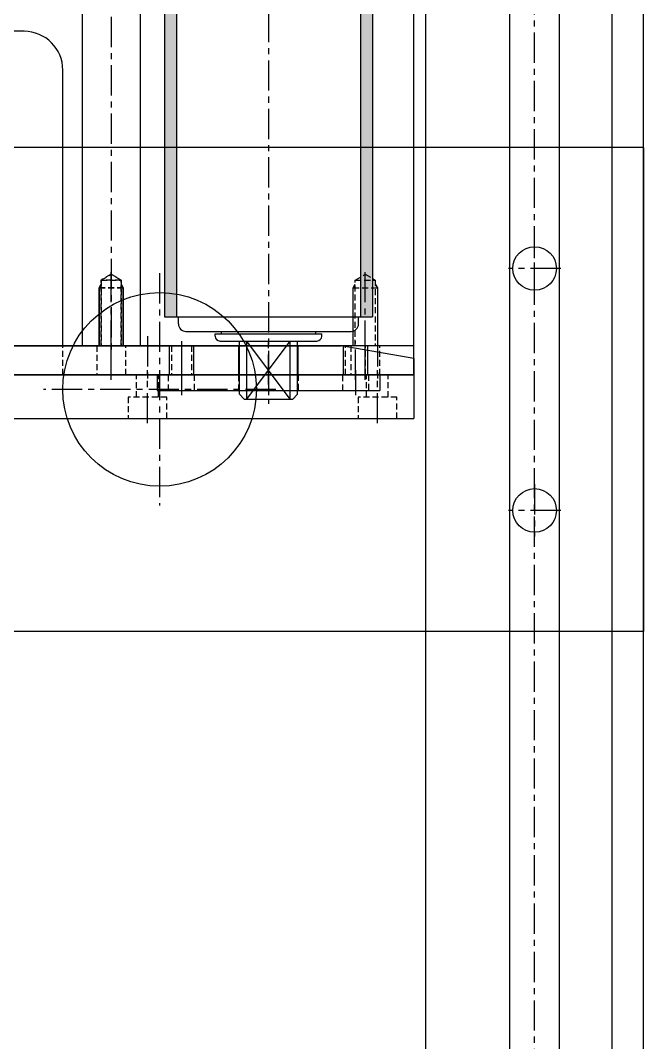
# Model space of a CAD drawing. Header units: inches. Extents: x 0 to 77285, y -118 to 40065.
# Drawn here: x 13223.9 to 13352.7, y 16368.1 to 16579.3 of the extents above; entities that cross this region are included whole.
import ezdxf

# ---------------------------------------------------------------- set-up
doc = ezdxf.new("R2010")
doc.units = ezdxf.units.IN
doc.header["$LTSCALE"] = 5
doc.header["$MEASUREMENT"] = 0
doc.linetypes.add('CENTER', pattern=[2, 1.25, -0.25, 0.25, -0.25])
doc.linetypes.add('HIDDEN', pattern=[0.375, 0.25, -0.125])
for name, color, linetype in [('11', 1, 'CENTER'), ('22', 2, 'HIDDEN'), ('77', 40, 'HIDDEN'), ('A', 8, 'Continuous'), ('B', 123, 'Continuous'), ('G', 231, 'Continuous'), ('T', 3, 'Continuous'), ('Y', 60, 'Continuous')]:
    doc.layers.add(name, color=color, linetype=linetype)

# ---------------------------------------------------------------- blocks, each defined once
blk = doc.blocks.new('A$C8e4350b7')
for p, q in [((7340, 190), (180, 190)), ((7340, 145), (180, 145))]:
    blk.add_line(p, q)
at = {"layer": '11'}
blk.add_line((7340, 167.5), (180, 167.5), dxfattribs=at)
at = {"layer": 'B'}
for p, q in [((7340, 172.65), (180, 172.65)), ((7340, 162.35), (180, 162.35))]:
    blk.add_line(p, q, dxfattribs=at)
at = {"layer": 'G'}
blk.add_line((7340, 183.5), (180, 183.5), dxfattribs=at)
blk = doc.blocks.new('A$C2e1bd1ee')
h = blk.add_hatch(color=256)
h.dxf.hatch_style = 1
h.paths.add_polyline_path([(355, 21.5), (0, 21.5), (0, 19), (355, 19)])
h.paths.add_polyline_path([(355, -19), (0, -19), (0, -21.5), (355, -21.5)])
for p, q in [((0, 21.5), (355, 21.5)), ((355, -21.5), (355, 21.5)), ((0, 19), (355, 19)), ((356.46, 18.6), (355, 18.6)), ((358, -17.06), (358, 17.06)), ((358.5, -11), (358.5, 11)), ((359, 11), (358.5, 11)), ((358, 9.75), (358.5, 9.75)), ((360, -10), (360, 10)), ((371, 6), (360, 6)), ((372, 4.47), (360, 4.47)), ((372, 4.47), (360, -4.47)), ((372, -4.47), (360, 4.47)), ((372, 5), (371, 6)), ((372, -5), (372, 5)), ((372, -4.47), (360, -4.47)), ((371, -6), (360, -6)), ((372, -5), (371, -6)), ((358, -9.75), (358.5, -9.75)), ((359, -11), (358.5, -11)), ((0, -19), (355, -19)), ((356.46, -18.6), (355, -18.6)), ((0, -21.5), (355, -21.5))]:
    blk.add_line(p, q)
for centre, radius, start, end in [((356.46, 17.06), 1.54, 0, 90), ((359, 10), 1, 0, 90), ((359, -10), 1, 270, 0), ((356.46, -17.06), 1.54, 270, 0)]:
    blk.add_arc(centre, radius, start, end)
at = {"layer": '11'}
blk.add_line((-18, 0), (373, 0), dxfattribs=at)
blk = doc.blocks.new('A$Cd50d4a04')
for p, q in [((-30, -6), (-30, 0)), ((-30, 0), (80, 0)), ((-6.1, -6), (-6.1, 0)), ((6.1, -6), (6.1, 0)), ((80, -6), (80, 0)), ((-30, -6), (80, -6))]:
    blk.add_line(p, q)
at = {"layer": '11'}
for p, q in [((-22.5, 2), (-22.5, -8)), ((-20, -7), (-20, 1)), ((-20, -7), (-20, 1)), ((-18, -7), (-18, 1)), ((0, -8), (0, 2)), ((18, 1), (18, -7)), ((25, 2), (25, -8)), ((32.5, -7), (32.5, 1)), ((32.5, -7), (32.5, 1)), ((72.5, 2), (72.5, -8))]:
    blk.add_line(p, q, dxfattribs=at)
at = {"layer": '22'}
for p, q in [((-20.07, -6), (-20.07, 0)), ((-15.93, -6), (-15.93, 0)), ((15.93, 0), (15.93, -6)), ((20.07, 0), (20.07, -6)), ((42.5, -6), (42.5, 0))]:
    blk.add_line(p, q, dxfattribs=at)
at = {"layer": '77'}
for p, q in [((-23, -6), (-23, 0)), ((-17, 0), (-17, -6)), ((29.5, -6), (29.5, 0)), ((35.5, 0), (35.5, -6))]:
    blk.add_line(p, q, dxfattribs=at)
at = {"layer": 'T'}
for p, q in [((-20.5, -6), (-20.5, 0)), ((-15.5, -6), (-15.5, 0)), ((15.5, 0), (15.5, -6)), ((20.5, 0), (20.5, -6))]:
    blk.add_line(p, q, dxfattribs=at)
blk = doc.blocks.new('A$Cb2619749')
for p, q in [((-7.5, 3.36), (7.5, 6)), ((87.5, 6, 0), (7.5, 6)), ((102.5, 3.36, 0), (87.5, 6, 0)), ((-7.5, 3.36), (-7.5, -9)), ((102.5, 3.36, 0), (102.5, -9, 0)), ((102.5, 0, 0), (-7.5, 0)), ((102.5, -9, 0), (-7.5, -9))]:
    blk.add_line(p, q)
at = {"layer": '11'}
for p, q in [((0, -10), (0, 1)), ((47.5, -10, 0), (47.5, 1, 0)), ((95, -10, 0), (95, 1, 0))]:
    blk.add_line(p, q, dxfattribs=at)
at = {"layer": '22'}
for p, q in [((-2.25, -4.6), (-2.25, 0)), ((2.25, -4.6), (2.25, 0)), ((45.25, -4.6, 0), (45.25, 0, 0)), ((49.75, -4.6, 0), (49.75, 0, 0)), ((92.75, -4.6, 0), (92.75, 0, 0)), ((97.25, -4.6, 0), (97.25, 0, 0)), ((-4, -9), (-4, -4.6)), ((-4, -4.6), (4, -4.6)), ((4, -4.6), (4, -9)), ((43.5, -9, 0), (43.5, -4.6, 0)), ((43.5, -4.6, 0), (51.5, -4.6, 0)), ((51.5, -4.6, 0), (51.5, -9, 0)), ((91, -9, 0), (91, -4.6, 0)), ((91, -4.6, 0), (99, -4.6, 0)), ((99, -4.6, 0), (99, -9, 0))]:
    blk.add_line(p, q, dxfattribs=at)
blk = doc.blocks.new('A$C8ed1b21d')
for p, q in [((367, 0), (0, 0)), ((367, 0), (367, -72.5)), ((367, -72.5), (310, -72.5)), ((302, -80.5), (302, -204.5))]:
    blk.add_line(p, q)
blk.add_arc((310, -80.5), 8, 90, 180)
at = {"layer": '11'}
for p, q in [((368, -10), (351.21, -10)), ((368, -62.5), (351.21, -62.5))]:
    blk.add_line(p, q, dxfattribs=at)
at = {"layer": '22'}
for p, q in [((352.21, -10), (353.4, -7.93)), ((353.4, -7.93), (367, -7.93)), ((353.4, -12.07), (353.4, -7.93)), ((355, -12.5), (355, -7.5)), ((353.4, -12.07), (352.21, -10)), ((367, -12.07), (353.4, -12.07)), ((352.21, -62.5), (353.4, -60.43)), ((353.4, -60.43), (367, -60.43)), ((353.4, -64.57), (353.4, -60.43)), ((355, -65), (355, -60)), ((353.4, -64.57), (352.21, -62.5)), ((367, -64.57), (353.4, -64.57))]:
    blk.add_line(p, q, dxfattribs=at)
at = {"layer": 'T'}
for p, q in [((354.25, -7.93), (355, -7.5)), ((355, -7.5), (367, -7.5)), ((355, -12.5), (354.25, -12.07)), ((367, -12.5), (355, -12.5)), ((354.25, -60.43), (355, -60)), ((355, -60), (367, -60)), ((355, -65), (354.25, -64.57)), ((367, -65), (355, -65))]:
    blk.add_line(p, q, dxfattribs=at)
blk = doc.blocks.new('A$Cb8b4a96a')
for p, q in [((0, 6), (367, 6)), ((367, -6), (367, 6)), ((0, -6), (367, -6))]:
    blk.add_line(p, q)
at = {"layer": '11'}
blk.add_line((-1, 0), (368, 0), dxfattribs=at)
at = {"layer": '22'}
for p, q in [((355, 2.5), (355, -2.5)), ((353.4, 2.07), (352.21, 0)), ((352.21, 0), (353.4, -2.07)), ((367, 2.07), (353.4, 2.07)), ((353.4, 2.07), (353.4, -2.07)), ((353.4, -2.07), (367, -2.07))]:
    blk.add_line(p, q, dxfattribs=at)
at = {"layer": 'T'}
for p, q in [((355, 2.5), (354.25, 2.07)), ((367, 2.5), (355, 2.5)), ((354.25, -2.07), (355, -2.5)), ((355, -2.5), (367, -2.5))]:
    blk.add_line(p, q, dxfattribs=at)
blk = doc.blocks.new('A$C872dc677')
for p, q in [((-23, 3.2), (-23, 0)), ((-23, 3.2), (23, 3.2)), ((23, 3.2), (23, 0)), ((-23, 0), (23, 0))]:
    blk.add_line(p, q)
at = {"layer": '11'}
for p, q in [((-18, 4.2), (-18, -1)), ((0, 4.2), (0, -1)), ((18, 4.2), (18, -1))]:
    blk.add_line(p, q, dxfattribs=at)
at = {"layer": '22'}
for p, q in [((-20.65, 0), (-20.65, 3.2)), ((-15.35, 3.2), (-15.35, 0)), ((-6.1, 0), (-6.1, 3.2)), ((6.1, 3.2), (6.1, 0)), ((15.35, 0), (15.35, 3.2)), ((20.65, 3.2), (20.65, 0))]:
    blk.add_line(p, q, dxfattribs=at)
blk = doc.blocks.new('A$C740f11e8')
for name, p in [('A$C8ed1b21d', (-183.5, 142.5)), ('A$Cb8b4a96a', (-183.5, 80))]:
    blk.add_blockref(name, p)
at = {"xscale": -1.000000000000008, "rotation": 90}
blk.add_blockref('A$Cd50d4a04', (183.5, 112.5), dxfattribs=at)
at = {"layer": 'B'}
blk.add_blockref('A$C2e1bd1ee', (-177.5, 112.5), dxfattribs=at)
at = {"layer": 'G', "xscale": -1.000000000000008, "rotation": 90}
blk.add_blockref('A$Cb2619749', (189.5, 135), dxfattribs=at)
at = {"layer": 'Y', "rotation": 90}
blk.add_blockref('A$C872dc677', (192.7, 112.5), dxfattribs=at)
blk = doc.blocks.new('A$C2005a4a9')
for p, q in [((-50, 190, 0), (50, 190, 0)), ((-50, 190, 2129.45), (-50, -190, 2129.45)), ((50, 190, 2129.45), (50, -190, 2129.45))]:
    blk.add_line(p, q)
for centre, radius in [((-25, 167.5, 0), 4.5), ((25, 167.5, 0), 4.5), ((0, 90), 20)]:
    blk.add_circle(centre, radius)
at = {"layer": '11'}
for p, q in [((-25, 172.9), (-25, 162.1)), ((25, 172.9), (25, 162.1)), ((-19.6, 167.5), (-30.4, 167.5)), ((19.6, 167.5), (30.4, 167.5)), ((0, 114), (0, 66)), ((-24, 90), (24, 90))]:
    blk.add_line(p, q, dxfattribs=at)
blk = doc.blocks.new('A$C93861574')
blk.add_blockref('A$C2005a4a9', (0, 0))
blk = doc.blocks.new('A$Ca5de7116')
blk.add_blockref('A$C740f11e8', (0, 0))
at = {"layer": 'A'}
blk.add_blockref('A$C93861574', (192.5, 0, 0), dxfattribs=at)

msp = doc.modelspace()

# ---------------------------------------------------------------- block references
at = {"rotation": 270}
for name, p in [('A$C8e4350b7', (13162.6497809, 22990.55047629)), ('A$Ca5de7116', (13162.6504291, 16695.55047629, 0))]:
    msp.add_blockref(name, p, dxfattribs=at)

doc.saveas('drawing.dxf')
